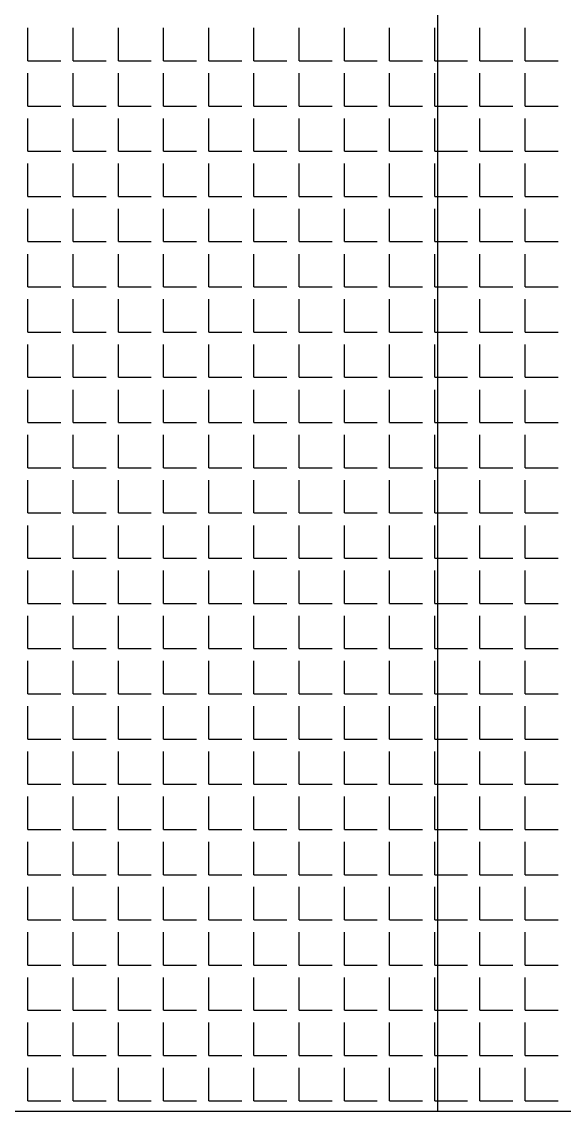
# Model space of a CAD drawing. Header units: millimetres. Extents: x -2063041 to -1932644, y 197605868 to 197643080.
# Drawn here: x -2046615.7 to -2046553.1, y 197626939.8 to 197627065.4 of the extents above; entities that cross this region are included whole.
import ezdxf

# ---------------------------------------------------------------- set-up
doc = ezdxf.new("R2010")
doc.units = ezdxf.units.MM
doc.layers.add('СКУД', color=7, linetype='Continuous')

msp = doc.modelspace()

# ---------------------------------------------------------------- linework, layer by layer
at = {"layer": 'СКУД', "color": 18, "true_color": 0x000000}
for p, q in [((-2046614.94, 197627060.88), (-2046614.94, 197627064.67)), ((-2046609.73, 197627060.88), (-2046609.73, 197627064.67)), ((-2046604.51, 197627060.88), (-2046604.51, 197627064.67)), ((-2046599.3, 197627060.88), (-2046599.3, 197627064.67)), ((-2046594.09, 197627060.88), (-2046594.09, 197627064.67)), ((-2046588.87, 197627060.88), (-2046588.87, 197627064.67)), ((-2046583.66, 197627060.88), (-2046583.66, 197627064.67)), ((-2046578.45, 197627060.88), (-2046578.45, 197627064.67)), ((-2046573.23, 197627060.88), (-2046573.23, 197627064.67)), ((-2046568.02, 197627060.88), (-2046568.02, 197627064.67)), ((-2046562.81, 197627060.88), (-2046562.81, 197627064.67)), ((-2046557.59, 197627060.88), (-2046557.59, 197627064.67)), ((-2046614.94, 197627060.88), (-2046611.15, 197627060.88)), ((-2046609.73, 197627060.88), (-2046605.93, 197627060.88)), ((-2046604.51, 197627060.88), (-2046600.72, 197627060.88)), ((-2046599.3, 197627060.88), (-2046595.51, 197627060.88)), ((-2046594.09, 197627060.88), (-2046590.29, 197627060.88)), ((-2046588.87, 197627060.88), (-2046585.08, 197627060.88)), ((-2046583.66, 197627060.88), (-2046579.87, 197627060.88)), ((-2046578.45, 197627060.88), (-2046574.65, 197627060.88)), ((-2046573.23, 197627060.88), (-2046569.44, 197627060.88)), ((-2046568.02, 197627060.88), (-2046567.69, 197627060.88)), ((-2046567.69, 197627060.88), (-2046564.23, 197627060.88)), ((-2046562.81, 197627060.88), (-2046559.01, 197627060.88)), ((-2046557.59, 197627060.88), (-2046553.8, 197627060.88)), ((-2046614.94, 197627055.67), (-2046614.94, 197627059.46)), ((-2046609.73, 197627055.67), (-2046609.73, 197627059.46)), ((-2046604.51, 197627055.67), (-2046604.51, 197627059.46)), ((-2046599.3, 197627055.67), (-2046599.3, 197627059.46)), ((-2046594.09, 197627055.67), (-2046594.09, 197627059.46)), ((-2046588.87, 197627055.67), (-2046588.87, 197627059.46)), ((-2046583.66, 197627055.67), (-2046583.66, 197627059.46)), ((-2046578.45, 197627055.67), (-2046578.45, 197627059.46)), ((-2046573.23, 197627055.67), (-2046573.23, 197627059.46)), ((-2046568.02, 197627055.67), (-2046568.02, 197627059.46)), ((-2046562.81, 197627055.67), (-2046562.81, 197627059.46)), ((-2046557.59, 197627055.67), (-2046557.59, 197627059.46)), ((-2046614.94, 197627055.67), (-2046611.15, 197627055.67)), ((-2046609.73, 197627055.67), (-2046605.93, 197627055.67)), ((-2046604.51, 197627055.67), (-2046600.72, 197627055.67)), ((-2046599.3, 197627055.67), (-2046595.51, 197627055.67)), ((-2046594.09, 197627055.67), (-2046590.29, 197627055.67)), ((-2046588.87, 197627055.67), (-2046585.08, 197627055.67)), ((-2046583.66, 197627055.67), (-2046579.87, 197627055.67)), ((-2046578.45, 197627055.67), (-2046574.65, 197627055.67)), ((-2046573.23, 197627055.67), (-2046569.44, 197627055.67)), ((-2046568.02, 197627055.67), (-2046567.69, 197627055.67)), ((-2046567.69, 197627055.67), (-2046564.23, 197627055.67)), ((-2046562.81, 197627055.67), (-2046559.01, 197627055.67)), ((-2046557.59, 197627055.67), (-2046553.8, 197627055.67)), ((-2046614.94, 197627050.45), (-2046614.94, 197627054.24)), ((-2046609.73, 197627050.45), (-2046609.73, 197627054.24)), ((-2046604.51, 197627050.45), (-2046604.51, 197627054.24)), ((-2046599.3, 197627050.45), (-2046599.3, 197627054.24)), ((-2046594.09, 197627050.45), (-2046594.09, 197627054.24)), ((-2046588.87, 197627050.45), (-2046588.87, 197627054.24)), ((-2046583.66, 197627050.45), (-2046583.66, 197627054.24)), ((-2046578.45, 197627050.45), (-2046578.45, 197627054.24)), ((-2046573.23, 197627050.45), (-2046573.23, 197627054.24)), ((-2046568.02, 197627050.45), (-2046568.02, 197627054.24)), ((-2046562.81, 197627050.45), (-2046562.81, 197627054.24)), ((-2046557.59, 197627050.45), (-2046557.59, 197627054.24)), ((-2046614.94, 197627050.45), (-2046611.15, 197627050.45)), ((-2046609.73, 197627050.45), (-2046605.93, 197627050.45)), ((-2046604.51, 197627050.45), (-2046600.72, 197627050.45)), ((-2046599.3, 197627050.45), (-2046595.51, 197627050.45)), ((-2046594.09, 197627050.45), (-2046590.29, 197627050.45)), ((-2046588.87, 197627050.45), (-2046585.08, 197627050.45)), ((-2046583.66, 197627050.45), (-2046579.87, 197627050.45)), ((-2046578.45, 197627050.45), (-2046574.65, 197627050.45)), ((-2046573.23, 197627050.45), (-2046569.44, 197627050.45)), ((-2046568.02, 197627050.45), (-2046567.69, 197627050.45)), ((-2046567.69, 197627050.45), (-2046564.23, 197627050.45)), ((-2046562.81, 197627050.45), (-2046559.01, 197627050.45)), ((-2046557.59, 197627050.45), (-2046553.8, 197627050.45)), ((-2046614.94, 197627045.24), (-2046614.94, 197627049.03)), ((-2046609.73, 197627045.24), (-2046609.73, 197627049.03)), ((-2046604.51, 197627045.24), (-2046604.51, 197627049.03)), ((-2046599.3, 197627045.24), (-2046599.3, 197627049.03)), ((-2046594.09, 197627045.24), (-2046594.09, 197627049.03)), ((-2046588.87, 197627045.24), (-2046588.87, 197627049.03)), ((-2046583.66, 197627045.24), (-2046583.66, 197627049.03)), ((-2046578.45, 197627045.24), (-2046578.45, 197627049.03)), ((-2046573.23, 197627045.24), (-2046573.23, 197627049.03)), ((-2046568.02, 197627045.24), (-2046568.02, 197627049.03)), ((-2046562.81, 197627045.24), (-2046562.81, 197627049.03)), ((-2046557.59, 197627045.24), (-2046557.59, 197627049.03)), ((-2046614.94, 197627045.24), (-2046611.15, 197627045.24)), ((-2046609.73, 197627045.24), (-2046605.93, 197627045.24)), ((-2046604.51, 197627045.24), (-2046600.72, 197627045.24)), ((-2046599.3, 197627045.24), (-2046595.51, 197627045.24)), ((-2046594.09, 197627045.24), (-2046590.29, 197627045.24)), ((-2046588.87, 197627045.24), (-2046585.08, 197627045.24)), ((-2046583.66, 197627045.24), (-2046579.87, 197627045.24)), ((-2046578.45, 197627045.24), (-2046574.65, 197627045.24)), ((-2046573.23, 197627045.24), (-2046569.44, 197627045.24)), ((-2046568.02, 197627045.24), (-2046567.69, 197627045.24)), ((-2046567.69, 197627045.24), (-2046564.23, 197627045.24)), ((-2046562.81, 197627045.24), (-2046559.01, 197627045.24)), ((-2046557.59, 197627045.24), (-2046553.8, 197627045.24)), ((-2046614.94, 197627040.03), (-2046614.94, 197627043.82)), ((-2046609.73, 197627040.03), (-2046609.73, 197627043.82)), ((-2046604.51, 197627040.03), (-2046604.51, 197627043.82)), ((-2046599.3, 197627040.03), (-2046599.3, 197627043.82)), ((-2046594.09, 197627040.03), (-2046594.09, 197627043.82)), ((-2046588.87, 197627040.03), (-2046588.87, 197627043.82)), ((-2046583.66, 197627040.03), (-2046583.66, 197627043.82)), ((-2046578.45, 197627040.03), (-2046578.45, 197627043.82)), ((-2046573.23, 197627040.03), (-2046573.23, 197627043.82)), ((-2046568.02, 197627040.03), (-2046568.02, 197627043.82)), ((-2046562.81, 197627040.03), (-2046562.81, 197627043.82)), ((-2046557.59, 197627040.03), (-2046557.59, 197627043.82)), ((-2046614.94, 197627040.03), (-2046611.15, 197627040.03)), ((-2046609.73, 197627040.03), (-2046605.93, 197627040.03)), ((-2046604.51, 197627040.03), (-2046600.72, 197627040.03)), ((-2046599.3, 197627040.03), (-2046595.51, 197627040.03)), ((-2046594.09, 197627040.03), (-2046590.29, 197627040.03)), ((-2046588.87, 197627040.03), (-2046585.08, 197627040.03)), ((-2046583.66, 197627040.03), (-2046579.87, 197627040.03)), ((-2046578.45, 197627040.03), (-2046574.65, 197627040.03)), ((-2046573.23, 197627040.03), (-2046569.44, 197627040.03)), ((-2046568.02, 197627040.03), (-2046567.69, 197627040.03)), ((-2046567.69, 197627040.03), (-2046564.23, 197627040.03)), ((-2046562.81, 197627040.03), (-2046559.01, 197627040.03)), ((-2046557.59, 197627040.03), (-2046553.8, 197627040.03)), ((-2046614.94, 197627034.81), (-2046614.94, 197627038.6)), ((-2046609.73, 197627034.81), (-2046609.73, 197627038.6)), ((-2046604.51, 197627034.81), (-2046604.51, 197627038.6)), ((-2046599.3, 197627034.81), (-2046599.3, 197627038.6)), ((-2046594.09, 197627034.81), (-2046594.09, 197627038.6)), ((-2046588.87, 197627034.81), (-2046588.87, 197627038.6)), ((-2046583.66, 197627034.81), (-2046583.66, 197627038.6)), ((-2046578.45, 197627034.81), (-2046578.45, 197627038.6)), ((-2046573.23, 197627034.81), (-2046573.23, 197627038.6)), ((-2046568.02, 197627034.81), (-2046568.02, 197627038.6)), ((-2046562.81, 197627034.81), (-2046562.81, 197627038.6)), ((-2046557.59, 197627034.81), (-2046557.59, 197627038.6)), ((-2046614.94, 197627034.81), (-2046611.15, 197627034.81)), ((-2046609.73, 197627034.81), (-2046605.93, 197627034.81)), ((-2046604.51, 197627034.81), (-2046600.72, 197627034.81)), ((-2046599.3, 197627034.81), (-2046595.51, 197627034.81)), ((-2046594.09, 197627034.81), (-2046590.29, 197627034.81)), ((-2046588.87, 197627034.81), (-2046585.08, 197627034.81)), ((-2046583.66, 197627034.81), (-2046579.87, 197627034.81)), ((-2046578.45, 197627034.81), (-2046574.65, 197627034.81)), ((-2046573.23, 197627034.81), (-2046569.44, 197627034.81)), ((-2046568.02, 197627034.81), (-2046567.69, 197627034.81)), ((-2046567.69, 197627034.81), (-2046564.23, 197627034.81)), ((-2046562.81, 197627034.81), (-2046559.01, 197627034.81)), ((-2046557.59, 197627034.81), (-2046553.8, 197627034.81)), ((-2046614.94, 197627029.6), (-2046614.94, 197627033.39)), ((-2046609.73, 197627029.6), (-2046609.73, 197627033.39)), ((-2046604.51, 197627029.6), (-2046604.51, 197627033.39)), ((-2046599.3, 197627029.6), (-2046599.3, 197627033.39)), ((-2046594.09, 197627029.6), (-2046594.09, 197627033.39)), ((-2046588.87, 197627029.6), (-2046588.87, 197627033.39)), ((-2046583.66, 197627029.6), (-2046583.66, 197627033.39)), ((-2046578.45, 197627029.6), (-2046578.45, 197627033.39)), ((-2046573.23, 197627029.6), (-2046573.23, 197627033.39)), ((-2046568.02, 197627029.6), (-2046568.02, 197627033.39)), ((-2046562.81, 197627029.6), (-2046562.81, 197627033.39)), ((-2046557.59, 197627029.6), (-2046557.59, 197627033.39)), ((-2046614.94, 197627029.6), (-2046611.15, 197627029.6)), ((-2046609.73, 197627029.6), (-2046605.93, 197627029.6)), ((-2046604.51, 197627029.6), (-2046600.72, 197627029.6)), ((-2046599.3, 197627029.6), (-2046595.51, 197627029.6)), ((-2046594.09, 197627029.6), (-2046590.29, 197627029.6)), ((-2046588.87, 197627029.6), (-2046585.08, 197627029.6)), ((-2046583.66, 197627029.6), (-2046579.87, 197627029.6)), ((-2046578.45, 197627029.6), (-2046574.65, 197627029.6)), ((-2046573.23, 197627029.6), (-2046569.44, 197627029.6)), ((-2046568.02, 197627029.6), (-2046567.69, 197627029.6)), ((-2046567.69, 197627029.6), (-2046564.23, 197627029.6)), ((-2046562.81, 197627029.6), (-2046559.01, 197627029.6)), ((-2046557.59, 197627029.6), (-2046553.8, 197627029.6)), ((-2046614.94, 197627024.39), (-2046614.94, 197627028.18)), ((-2046609.73, 197627024.39), (-2046609.73, 197627028.18)), ((-2046604.51, 197627024.39), (-2046604.51, 197627028.18)), ((-2046599.3, 197627024.39), (-2046599.3, 197627028.18)), ((-2046594.09, 197627024.39), (-2046594.09, 197627028.18)), ((-2046588.87, 197627024.39), (-2046588.87, 197627028.18)), ((-2046583.66, 197627024.39), (-2046583.66, 197627028.18)), ((-2046578.45, 197627024.39), (-2046578.45, 197627028.18)), ((-2046573.23, 197627024.39), (-2046573.23, 197627028.18)), ((-2046568.02, 197627024.39), (-2046568.02, 197627028.18)), ((-2046562.81, 197627024.39), (-2046562.81, 197627028.18)), ((-2046557.59, 197627024.39), (-2046557.59, 197627028.18)), ((-2046614.94, 197627024.39), (-2046611.15, 197627024.39)), ((-2046609.73, 197627024.39), (-2046605.93, 197627024.39)), ((-2046604.51, 197627024.39), (-2046600.72, 197627024.39)), ((-2046599.3, 197627024.39), (-2046595.51, 197627024.39)), ((-2046594.09, 197627024.39), (-2046590.29, 197627024.39)), ((-2046588.87, 197627024.39), (-2046585.08, 197627024.39)), ((-2046583.66, 197627024.39), (-2046579.87, 197627024.39)), ((-2046578.45, 197627024.39), (-2046574.65, 197627024.39)), ((-2046573.23, 197627024.39), (-2046569.44, 197627024.39)), ((-2046568.02, 197627024.39), (-2046567.69, 197627024.39)), ((-2046567.69, 197627024.39), (-2046564.23, 197627024.39)), ((-2046562.81, 197627024.39), (-2046559.01, 197627024.39)), ((-2046557.59, 197627024.39), (-2046553.8, 197627024.39)), ((-2046614.94, 197627019.17), (-2046614.94, 197627022.96)), ((-2046609.73, 197627019.17), (-2046609.73, 197627022.96)), ((-2046604.51, 197627019.17), (-2046604.51, 197627022.96)), ((-2046599.3, 197627019.17), (-2046599.3, 197627022.96)), ((-2046594.09, 197627019.17), (-2046594.09, 197627022.96)), ((-2046588.87, 197627019.17), (-2046588.87, 197627022.96)), ((-2046583.66, 197627019.17), (-2046583.66, 197627022.96)), ((-2046578.45, 197627019.17), (-2046578.45, 197627022.96)), ((-2046573.23, 197627019.17), (-2046573.23, 197627022.96)), ((-2046568.02, 197627019.17), (-2046568.02, 197627022.96)), ((-2046562.81, 197627019.17), (-2046562.81, 197627022.96)), ((-2046557.59, 197627019.17), (-2046557.59, 197627022.96)), ((-2046614.94, 197627019.17), (-2046611.15, 197627019.17)), ((-2046609.73, 197627019.17), (-2046605.93, 197627019.17)), ((-2046604.51, 197627019.17), (-2046600.72, 197627019.17)), ((-2046599.3, 197627019.17), (-2046595.51, 197627019.17)), ((-2046594.09, 197627019.17), (-2046590.29, 197627019.17)), ((-2046588.87, 197627019.17), (-2046585.08, 197627019.17)), ((-2046583.66, 197627019.17), (-2046579.87, 197627019.17)), ((-2046578.45, 197627019.17), (-2046574.65, 197627019.17)), ((-2046573.23, 197627019.17), (-2046569.44, 197627019.17)), ((-2046568.02, 197627019.17), (-2046567.69, 197627019.17)), ((-2046567.69, 197627019.17), (-2046564.23, 197627019.17)), ((-2046562.81, 197627019.17), (-2046559.01, 197627019.17)), ((-2046557.59, 197627019.17), (-2046553.8, 197627019.17)), ((-2046614.94, 197627013.96), (-2046614.94, 197627017.75)), ((-2046609.73, 197627013.96), (-2046609.73, 197627017.75)), ((-2046604.51, 197627013.96), (-2046604.51, 197627017.75)), ((-2046599.3, 197627013.96), (-2046599.3, 197627017.75)), ((-2046594.09, 197627013.96), (-2046594.09, 197627017.75)), ((-2046588.87, 197627013.96), (-2046588.87, 197627017.75)), ((-2046583.66, 197627013.96), (-2046583.66, 197627017.75)), ((-2046578.45, 197627013.96), (-2046578.45, 197627017.75)), ((-2046573.23, 197627013.96), (-2046573.23, 197627017.75)), ((-2046568.02, 197627013.96), (-2046568.02, 197627017.75)), ((-2046562.81, 197627013.96), (-2046562.81, 197627017.75)), ((-2046557.59, 197627013.96), (-2046557.59, 197627017.75)), ((-2046614.94, 197627013.96), (-2046611.15, 197627013.96)), ((-2046609.73, 197627013.96), (-2046605.93, 197627013.96)), ((-2046604.51, 197627013.96), (-2046600.72, 197627013.96)), ((-2046599.3, 197627013.96), (-2046595.51, 197627013.96)), ((-2046594.09, 197627013.96), (-2046590.29, 197627013.96)), ((-2046588.87, 197627013.96), (-2046585.08, 197627013.96)), ((-2046583.66, 197627013.96), (-2046579.87, 197627013.96)), ((-2046578.45, 197627013.96), (-2046574.65, 197627013.96)), ((-2046573.23, 197627013.96), (-2046569.44, 197627013.96)), ((-2046568.02, 197627013.96), (-2046567.69, 197627013.96)), ((-2046567.69, 197627013.96), (-2046564.23, 197627013.96)), ((-2046562.81, 197627013.96), (-2046559.01, 197627013.96)), ((-2046557.59, 197627013.96), (-2046553.8, 197627013.96)), ((-2046614.94, 197627008.75), (-2046614.94, 197627012.54)), ((-2046609.73, 197627008.75), (-2046609.73, 197627012.54)), ((-2046604.51, 197627008.75), (-2046604.51, 197627012.54)), ((-2046599.3, 197627008.75), (-2046599.3, 197627012.54)), ((-2046594.09, 197627008.75), (-2046594.09, 197627012.54)), ((-2046588.87, 197627008.75), (-2046588.87, 197627012.54)), ((-2046583.66, 197627008.75), (-2046583.66, 197627012.54)), ((-2046578.45, 197627008.75), (-2046578.45, 197627012.54)), ((-2046573.23, 197627008.75), (-2046573.23, 197627012.54)), ((-2046568.02, 197627008.75), (-2046568.02, 197627012.54)), ((-2046562.81, 197627008.75), (-2046562.81, 197627012.54)), ((-2046557.59, 197627008.75), (-2046557.59, 197627012.54)), ((-2046614.94, 197627008.75), (-2046611.15, 197627008.75)), ((-2046609.73, 197627008.75), (-2046605.93, 197627008.75)), ((-2046604.51, 197627008.75), (-2046600.72, 197627008.75)), ((-2046599.3, 197627008.75), (-2046595.51, 197627008.75)), ((-2046594.09, 197627008.75), (-2046590.29, 197627008.75)), ((-2046588.87, 197627008.75), (-2046585.08, 197627008.75)), ((-2046583.66, 197627008.75), (-2046579.87, 197627008.75)), ((-2046578.45, 197627008.75), (-2046574.65, 197627008.75)), ((-2046573.23, 197627008.75), (-2046569.44, 197627008.75)), ((-2046568.02, 197627008.75), (-2046567.69, 197627008.75)), ((-2046567.69, 197627008.75), (-2046564.23, 197627008.75)), ((-2046562.81, 197627008.75), (-2046559.01, 197627008.75)), ((-2046557.59, 197627008.75), (-2046553.8, 197627008.75)), ((-2046614.94, 197627003.53), (-2046614.94, 197627007.32)), ((-2046609.73, 197627003.53), (-2046609.73, 197627007.32)), ((-2046604.51, 197627003.53), (-2046604.51, 197627007.32)), ((-2046599.3, 197627003.53), (-2046599.3, 197627007.32)), ((-2046594.09, 197627003.53), (-2046594.09, 197627007.32)), ((-2046588.87, 197627003.53), (-2046588.87, 197627007.32)), ((-2046583.66, 197627003.53), (-2046583.66, 197627007.32)), ((-2046578.45, 197627003.53), (-2046578.45, 197627007.32)), ((-2046573.23, 197627003.53), (-2046573.23, 197627007.32)), ((-2046568.02, 197627003.53), (-2046568.02, 197627007.32)), ((-2046562.81, 197627003.53), (-2046562.81, 197627007.32)), ((-2046557.59, 197627003.53), (-2046557.59, 197627007.32)), ((-2046614.94, 197627003.53), (-2046611.15, 197627003.53)), ((-2046609.73, 197627003.53), (-2046605.93, 197627003.53)), ((-2046604.51, 197627003.53), (-2046600.72, 197627003.53)), ((-2046599.3, 197627003.53), (-2046595.51, 197627003.53)), ((-2046594.09, 197627003.53), (-2046590.29, 197627003.53)), ((-2046588.87, 197627003.53), (-2046585.08, 197627003.53)), ((-2046583.66, 197627003.53), (-2046579.87, 197627003.53)), ((-2046578.45, 197627003.53), (-2046574.65, 197627003.53)), ((-2046573.23, 197627003.53), (-2046569.44, 197627003.53)), ((-2046568.02, 197627003.53), (-2046567.69, 197627003.53)), ((-2046567.69, 197627003.53), (-2046564.23, 197627003.53)), ((-2046562.81, 197627003.53), (-2046559.01, 197627003.53)), ((-2046557.59, 197627003.53), (-2046553.8, 197627003.53)), ((-2046614.94, 197626998.32), (-2046614.94, 197627002.11)), ((-2046609.73, 197626998.32), (-2046609.73, 197627002.11)), ((-2046604.51, 197626998.32), (-2046604.51, 197627002.11)), ((-2046599.3, 197626998.32), (-2046599.3, 197627002.11)), ((-2046594.09, 197626998.32), (-2046594.09, 197627002.11)), ((-2046588.87, 197626998.32), (-2046588.87, 197627002.11)), ((-2046583.66, 197626998.32), (-2046583.66, 197627002.11)), ((-2046578.45, 197626998.32), (-2046578.45, 197627002.11)), ((-2046573.23, 197626998.32), (-2046573.23, 197627002.11)), ((-2046568.02, 197626998.32), (-2046568.02, 197627002.11)), ((-2046562.81, 197626998.32), (-2046562.81, 197627002.11)), ((-2046557.59, 197626998.32), (-2046557.59, 197627002.11)), ((-2046614.94, 197626998.32), (-2046611.15, 197626998.32)), ((-2046609.73, 197626998.32), (-2046605.93, 197626998.32)), ((-2046604.51, 197626998.32), (-2046600.72, 197626998.32)), ((-2046599.3, 197626998.32), (-2046595.51, 197626998.32)), ((-2046594.09, 197626998.32), (-2046590.29, 197626998.32)), ((-2046588.87, 197626998.32), (-2046585.08, 197626998.32)), ((-2046583.66, 197626998.32), (-2046579.87, 197626998.32)), ((-2046578.45, 197626998.32), (-2046574.65, 197626998.32)), ((-2046573.23, 197626998.32), (-2046569.44, 197626998.32)), ((-2046568.02, 197626998.32), (-2046567.69, 197626998.32)), ((-2046567.69, 197626998.32), (-2046564.23, 197626998.32)), ((-2046562.81, 197626998.32), (-2046559.01, 197626998.32)), ((-2046557.59, 197626998.32), (-2046553.8, 197626998.32)), ((-2046614.94, 197626993.11), (-2046614.94, 197626996.9)), ((-2046609.73, 197626993.11), (-2046609.73, 197626996.9)), ((-2046604.51, 197626993.11), (-2046604.51, 197626996.9)), ((-2046599.3, 197626993.11), (-2046599.3, 197626996.9)), ((-2046594.09, 197626993.11), (-2046594.09, 197626996.9)), ((-2046588.87, 197626993.11), (-2046588.87, 197626996.9)), ((-2046583.66, 197626993.11), (-2046583.66, 197626996.9)), ((-2046578.45, 197626993.11), (-2046578.45, 197626996.9)), ((-2046573.23, 197626993.11), (-2046573.23, 197626996.9)), ((-2046568.02, 197626993.11), (-2046568.02, 197626996.9)), ((-2046562.81, 197626993.11), (-2046562.81, 197626996.9)), ((-2046557.59, 197626993.11), (-2046557.59, 197626996.9)), ((-2046614.94, 197626993.11), (-2046611.15, 197626993.11)), ((-2046609.73, 197626993.11), (-2046605.93, 197626993.11)), ((-2046604.51, 197626993.11), (-2046600.72, 197626993.11)), ((-2046599.3, 197626993.11), (-2046595.51, 197626993.11)), ((-2046594.09, 197626993.11), (-2046590.29, 197626993.11)), ((-2046588.87, 197626993.11), (-2046585.08, 197626993.11)), ((-2046583.66, 197626993.11), (-2046579.87, 197626993.11)), ((-2046578.45, 197626993.11), (-2046574.65, 197626993.11)), ((-2046573.23, 197626993.11), (-2046569.44, 197626993.11)), ((-2046568.02, 197626993.11), (-2046567.69, 197626993.11)), ((-2046567.69, 197626993.11), (-2046564.23, 197626993.11)), ((-2046562.81, 197626993.11), (-2046559.01, 197626993.11)), ((-2046557.59, 197626993.11), (-2046553.8, 197626993.11)), ((-2046614.94, 197626987.89), (-2046614.94, 197626991.68)), ((-2046609.73, 197626987.89), (-2046609.73, 197626991.68)), ((-2046604.51, 197626987.89), (-2046604.51, 197626991.68)), ((-2046599.3, 197626987.89), (-2046599.3, 197626991.68)), ((-2046594.09, 197626987.89), (-2046594.09, 197626991.68)), ((-2046588.87, 197626987.89), (-2046588.87, 197626991.68)), ((-2046583.66, 197626987.89), (-2046583.66, 197626991.68)), ((-2046578.45, 197626987.89), (-2046578.45, 197626991.68)), ((-2046573.23, 197626987.89), (-2046573.23, 197626991.68)), ((-2046568.02, 197626987.89), (-2046568.02, 197626991.68)), ((-2046562.81, 197626987.89), (-2046562.81, 197626991.68)), ((-2046557.59, 197626987.89), (-2046557.59, 197626991.68)), ((-2046614.94, 197626987.89), (-2046611.15, 197626987.89)), ((-2046609.73, 197626987.89), (-2046605.93, 197626987.89)), ((-2046604.51, 197626987.89), (-2046600.72, 197626987.89)), ((-2046599.3, 197626987.89), (-2046595.51, 197626987.89)), ((-2046594.09, 197626987.89), (-2046590.29, 197626987.89)), ((-2046588.87, 197626987.89), (-2046585.08, 197626987.89)), ((-2046583.66, 197626987.89), (-2046579.87, 197626987.89)), ((-2046578.45, 197626987.89), (-2046574.65, 197626987.89)), ((-2046573.23, 197626987.89), (-2046569.44, 197626987.89)), ((-2046568.02, 197626987.89), (-2046567.69, 197626987.89)), ((-2046567.69, 197626987.89), (-2046564.23, 197626987.89)), ((-2046562.81, 197626987.89), (-2046559.01, 197626987.89)), ((-2046557.59, 197626987.89), (-2046553.8, 197626987.89)), ((-2046614.94, 197626982.68), (-2046614.94, 197626986.47)), ((-2046609.73, 197626982.68), (-2046609.73, 197626986.47)), ((-2046604.51, 197626982.68), (-2046604.51, 197626986.47)), ((-2046599.3, 197626982.68), (-2046599.3, 197626986.47)), ((-2046594.09, 197626982.68), (-2046594.09, 197626986.47)), ((-2046588.87, 197626982.68), (-2046588.87, 197626986.47)), ((-2046583.66, 197626982.68), (-2046583.66, 197626986.47)), ((-2046578.45, 197626982.68), (-2046578.45, 197626986.47)), ((-2046573.23, 197626982.68), (-2046573.23, 197626986.47)), ((-2046568.02, 197626982.68), (-2046568.02, 197626986.47)), ((-2046562.81, 197626982.68), (-2046562.81, 197626986.47)), ((-2046557.59, 197626982.68), (-2046557.59, 197626986.47)), ((-2046614.94, 197626982.68), (-2046611.15, 197626982.68)), ((-2046609.73, 197626982.68), (-2046605.93, 197626982.68)), ((-2046604.51, 197626982.68), (-2046600.72, 197626982.68)), ((-2046599.3, 197626982.68), (-2046595.51, 197626982.68)), ((-2046594.09, 197626982.68), (-2046590.29, 197626982.68)), ((-2046588.87, 197626982.68), (-2046585.08, 197626982.68)), ((-2046583.66, 197626982.68), (-2046579.87, 197626982.68)), ((-2046578.45, 197626982.68), (-2046574.65, 197626982.68)), ((-2046573.23, 197626982.68), (-2046569.44, 197626982.68)), ((-2046568.02, 197626982.68), (-2046567.69, 197626982.68)), ((-2046567.69, 197626982.68), (-2046564.23, 197626982.68)), ((-2046562.81, 197626982.68), (-2046559.01, 197626982.68)), ((-2046557.59, 197626982.68), (-2046553.8, 197626982.68)), ((-2046614.94, 197626977.47), (-2046614.94, 197626981.26)), ((-2046609.73, 197626977.47), (-2046609.73, 197626981.26)), ((-2046604.51, 197626977.47), (-2046604.51, 197626981.26)), ((-2046599.3, 197626977.47), (-2046599.3, 197626981.26)), ((-2046594.09, 197626977.47), (-2046594.09, 197626981.26)), ((-2046588.87, 197626977.47), (-2046588.87, 197626981.26)), ((-2046583.66, 197626977.47), (-2046583.66, 197626981.26)), ((-2046578.45, 197626977.47), (-2046578.45, 197626981.26)), ((-2046573.23, 197626977.47), (-2046573.23, 197626981.26)), ((-2046568.02, 197626977.47), (-2046568.02, 197626981.26)), ((-2046562.81, 197626977.47), (-2046562.81, 197626981.26)), ((-2046557.59, 197626977.47), (-2046557.59, 197626981.26)), ((-2046614.94, 197626977.47), (-2046611.15, 197626977.47)), ((-2046609.73, 197626977.47), (-2046605.93, 197626977.47)), ((-2046604.51, 197626977.47), (-2046600.72, 197626977.47)), ((-2046599.3, 197626977.47), (-2046595.51, 197626977.47)), ((-2046594.09, 197626977.47), (-2046590.29, 197626977.47)), ((-2046588.87, 197626977.47), (-2046585.08, 197626977.47)), ((-2046583.66, 197626977.47), (-2046579.87, 197626977.47)), ((-2046578.45, 197626977.47), (-2046574.65, 197626977.47)), ((-2046573.23, 197626977.47), (-2046569.44, 197626977.47)), ((-2046568.02, 197626977.47), (-2046567.69, 197626977.47)), ((-2046567.69, 197626977.47), (-2046564.23, 197626977.47)), ((-2046562.81, 197626977.47), (-2046559.01, 197626977.47)), ((-2046557.59, 197626977.47), (-2046553.8, 197626977.47)), ((-2046614.94, 197626972.25), (-2046614.94, 197626976.04)), ((-2046609.73, 197626972.25), (-2046609.73, 197626976.04)), ((-2046604.51, 197626972.25), (-2046604.51, 197626976.04)), ((-2046599.3, 197626972.25), (-2046599.3, 197626976.04)), ((-2046594.09, 197626972.25), (-2046594.09, 197626976.04)), ((-2046588.87, 197626972.25), (-2046588.87, 197626976.04)), ((-2046583.66, 197626972.25), (-2046583.66, 197626976.04)), ((-2046578.45, 197626972.25), (-2046578.45, 197626976.04)), ((-2046573.23, 197626972.25), (-2046573.23, 197626976.04)), ((-2046568.02, 197626972.25), (-2046568.02, 197626976.04)), ((-2046562.81, 197626972.25), (-2046562.81, 197626976.04)), ((-2046557.59, 197626972.25), (-2046557.59, 197626976.04)), ((-2046614.94, 197626972.25), (-2046611.15, 197626972.25)), ((-2046609.73, 197626972.25), (-2046605.93, 197626972.25)), ((-2046604.51, 197626972.25), (-2046600.72, 197626972.25)), ((-2046599.3, 197626972.25), (-2046595.51, 197626972.25)), ((-2046594.09, 197626972.25), (-2046590.29, 197626972.25)), ((-2046588.87, 197626972.25), (-2046585.08, 197626972.25)), ((-2046583.66, 197626972.25), (-2046579.87, 197626972.25)), ((-2046578.45, 197626972.25), (-2046574.65, 197626972.25)), ((-2046573.23, 197626972.25), (-2046569.44, 197626972.25)), ((-2046568.02, 197626972.25), (-2046567.69, 197626972.25)), ((-2046567.69, 197626972.25), (-2046564.23, 197626972.25)), ((-2046562.81, 197626972.25), (-2046559.01, 197626972.25)), ((-2046557.59, 197626972.25), (-2046553.8, 197626972.25)), ((-2046614.94, 197626967.04), (-2046614.94, 197626970.83)), ((-2046609.73, 197626967.04), (-2046609.73, 197626970.83)), ((-2046604.51, 197626967.04), (-2046604.51, 197626970.83)), ((-2046599.3, 197626967.04), (-2046599.3, 197626970.83)), ((-2046594.09, 197626967.04), (-2046594.09, 197626970.83)), ((-2046588.87, 197626967.04), (-2046588.87, 197626970.83)), ((-2046583.66, 197626967.04), (-2046583.66, 197626970.83)), ((-2046578.45, 197626967.04), (-2046578.45, 197626970.83)), ((-2046573.23, 197626967.04), (-2046573.23, 197626970.83)), ((-2046568.02, 197626967.04), (-2046568.02, 197626970.83)), ((-2046562.81, 197626967.04), (-2046562.81, 197626970.83)), ((-2046557.59, 197626967.04), (-2046557.59, 197626970.83)), ((-2046614.94, 197626967.04), (-2046611.15, 197626967.04)), ((-2046609.73, 197626967.04), (-2046605.93, 197626967.04)), ((-2046604.51, 197626967.04), (-2046600.72, 197626967.04)), ((-2046599.3, 197626967.04), (-2046595.51, 197626967.04)), ((-2046594.09, 197626967.04), (-2046590.29, 197626967.04)), ((-2046588.87, 197626967.04), (-2046585.08, 197626967.04)), ((-2046583.66, 197626967.04), (-2046579.87, 197626967.04)), ((-2046578.45, 197626967.04), (-2046574.65, 197626967.04)), ((-2046573.23, 197626967.04), (-2046569.44, 197626967.04)), ((-2046568.02, 197626967.04), (-2046567.69, 197626967.04)), ((-2046567.69, 197626967.04), (-2046564.23, 197626967.04)), ((-2046562.81, 197626967.04), (-2046559.01, 197626967.04)), ((-2046557.59, 197626967.04), (-2046553.8, 197626967.04)), ((-2046614.94, 197626961.83), (-2046614.94, 197626965.62)), ((-2046609.73, 197626961.83), (-2046609.73, 197626965.62)), ((-2046604.51, 197626961.83), (-2046604.51, 197626965.62)), ((-2046599.3, 197626961.83), (-2046599.3, 197626965.62)), ((-2046594.09, 197626961.83), (-2046594.09, 197626965.62)), ((-2046588.87, 197626961.83), (-2046588.87, 197626965.62)), ((-2046583.66, 197626961.83), (-2046583.66, 197626965.62)), ((-2046578.45, 197626961.83), (-2046578.45, 197626965.62)), ((-2046573.23, 197626961.83), (-2046573.23, 197626965.62)), ((-2046568.02, 197626961.83), (-2046568.02, 197626965.62)), ((-2046562.81, 197626961.83), (-2046562.81, 197626965.62)), ((-2046557.59, 197626961.83), (-2046557.59, 197626965.62)), ((-2046614.94, 197626961.83), (-2046611.15, 197626961.83)), ((-2046609.73, 197626961.83), (-2046605.93, 197626961.83)), ((-2046604.51, 197626961.83), (-2046600.72, 197626961.83)), ((-2046599.3, 197626961.83), (-2046595.51, 197626961.83)), ((-2046594.09, 197626961.83), (-2046590.29, 197626961.83)), ((-2046588.87, 197626961.83), (-2046585.08, 197626961.83)), ((-2046583.66, 197626961.83), (-2046579.87, 197626961.83)), ((-2046578.45, 197626961.83), (-2046574.65, 197626961.83)), ((-2046573.23, 197626961.83), (-2046569.44, 197626961.83)), ((-2046568.02, 197626961.83), (-2046567.69, 197626961.83)), ((-2046567.69, 197626961.83), (-2046564.23, 197626961.83)), ((-2046562.81, 197626961.83), (-2046559.01, 197626961.83)), ((-2046557.59, 197626961.83), (-2046553.8, 197626961.83)), ((-2046614.94, 197626956.61), (-2046614.94, 197626960.4)), ((-2046609.73, 197626956.61), (-2046609.73, 197626960.4)), ((-2046604.51, 197626956.61), (-2046604.51, 197626960.4)), ((-2046599.3, 197626956.61), (-2046599.3, 197626960.4)), ((-2046594.09, 197626956.61), (-2046594.09, 197626960.4)), ((-2046588.87, 197626956.61), (-2046588.87, 197626960.4)), ((-2046583.66, 197626956.61), (-2046583.66, 197626960.4)), ((-2046578.45, 197626956.61), (-2046578.45, 197626960.4)), ((-2046573.23, 197626956.61), (-2046573.23, 197626960.4)), ((-2046568.02, 197626956.61), (-2046568.02, 197626960.4)), ((-2046562.81, 197626956.61), (-2046562.81, 197626960.4)), ((-2046557.59, 197626956.61), (-2046557.59, 197626960.4)), ((-2046614.94, 197626956.61), (-2046611.15, 197626956.61)), ((-2046609.73, 197626956.61), (-2046605.93, 197626956.61)), ((-2046604.51, 197626956.61), (-2046600.72, 197626956.61)), ((-2046599.3, 197626956.61), (-2046595.51, 197626956.61)), ((-2046594.09, 197626956.61), (-2046590.29, 197626956.61)), ((-2046588.87, 197626956.61), (-2046585.08, 197626956.61)), ((-2046583.66, 197626956.61), (-2046579.87, 197626956.61)), ((-2046578.45, 197626956.61), (-2046574.65, 197626956.61)), ((-2046573.23, 197626956.61), (-2046569.44, 197626956.61)), ((-2046568.02, 197626956.61), (-2046567.69, 197626956.61)), ((-2046567.69, 197626956.61), (-2046564.23, 197626956.61)), ((-2046562.81, 197626956.61), (-2046559.01, 197626956.61)), ((-2046557.59, 197626956.61), (-2046553.8, 197626956.61)), ((-2046614.94, 197626951.4), (-2046614.94, 197626955.19)), ((-2046609.73, 197626951.4), (-2046609.73, 197626955.19)), ((-2046604.51, 197626951.4), (-2046604.51, 197626955.19)), ((-2046599.3, 197626951.4), (-2046599.3, 197626955.19)), ((-2046594.09, 197626951.4), (-2046594.09, 197626955.19)), ((-2046588.87, 197626951.4), (-2046588.87, 197626955.19)), ((-2046583.66, 197626951.4), (-2046583.66, 197626955.19)), ((-2046578.45, 197626951.4), (-2046578.45, 197626955.19)), ((-2046573.23, 197626951.4), (-2046573.23, 197626955.19)), ((-2046568.02, 197626951.4), (-2046568.02, 197626955.19)), ((-2046562.81, 197626951.4), (-2046562.81, 197626955.19)), ((-2046557.59, 197626951.4), (-2046557.59, 197626955.19)), ((-2046614.94, 197626951.4), (-2046611.15, 197626951.4)), ((-2046609.73, 197626951.4), (-2046605.93, 197626951.4)), ((-2046604.51, 197626951.4), (-2046600.72, 197626951.4)), ((-2046599.3, 197626951.4), (-2046595.51, 197626951.4)), ((-2046594.09, 197626951.4), (-2046590.29, 197626951.4)), ((-2046588.87, 197626951.4), (-2046585.08, 197626951.4)), ((-2046583.66, 197626951.4), (-2046579.87, 197626951.4)), ((-2046578.45, 197626951.4), (-2046574.65, 197626951.4)), ((-2046573.23, 197626951.4), (-2046569.44, 197626951.4)), ((-2046568.02, 197626951.4), (-2046567.69, 197626951.4)), ((-2046567.69, 197626951.4), (-2046564.23, 197626951.4)), ((-2046562.81, 197626951.4), (-2046559.01, 197626951.4)), ((-2046557.59, 197626951.4), (-2046553.8, 197626951.4)), ((-2046614.94, 197626946.18), (-2046614.94, 197626949.98)), ((-2046609.73, 197626946.18), (-2046609.73, 197626949.98)), ((-2046604.51, 197626946.18), (-2046604.51, 197626949.98)), ((-2046599.3, 197626946.18), (-2046599.3, 197626949.98)), ((-2046594.09, 197626946.18), (-2046594.09, 197626949.98)), ((-2046588.87, 197626946.18), (-2046588.87, 197626949.98)), ((-2046583.66, 197626946.18), (-2046583.66, 197626949.98)), ((-2046578.45, 197626946.18), (-2046578.45, 197626949.98)), ((-2046573.23, 197626946.18), (-2046573.23, 197626949.98)), ((-2046568.02, 197626946.18), (-2046568.02, 197626949.98)), ((-2046562.81, 197626946.18), (-2046562.81, 197626949.98)), ((-2046557.59, 197626946.18), (-2046557.59, 197626949.98)), ((-2046614.94, 197626946.18), (-2046611.15, 197626946.18)), ((-2046609.73, 197626946.18), (-2046605.93, 197626946.18)), ((-2046604.51, 197626946.18), (-2046600.72, 197626946.18)), ((-2046599.3, 197626946.18), (-2046595.51, 197626946.18)), ((-2046594.09, 197626946.18), (-2046590.29, 197626946.18)), ((-2046588.87, 197626946.18), (-2046585.08, 197626946.18)), ((-2046583.66, 197626946.18), (-2046579.87, 197626946.18)), ((-2046578.45, 197626946.18), (-2046574.65, 197626946.18)), ((-2046573.23, 197626946.18), (-2046569.44, 197626946.18)), ((-2046568.02, 197626946.18), (-2046567.69, 197626946.18)), ((-2046567.69, 197626946.18), (-2046564.23, 197626946.18)), ((-2046562.81, 197626946.18), (-2046559.01, 197626946.18)), ((-2046557.59, 197626946.18), (-2046553.8, 197626946.18)), ((-2046614.94, 197626940.97), (-2046614.94, 197626944.76)), ((-2046609.73, 197626940.97), (-2046609.73, 197626944.76)), ((-2046604.51, 197626940.97), (-2046604.51, 197626944.76)), ((-2046599.3, 197626940.97), (-2046599.3, 197626944.76)), ((-2046594.09, 197626940.97), (-2046594.09, 197626944.76)), ((-2046588.87, 197626940.97), (-2046588.87, 197626944.76)), ((-2046583.66, 197626940.97), (-2046583.66, 197626944.76)), ((-2046578.45, 197626940.97), (-2046578.45, 197626944.76)), ((-2046573.23, 197626940.97), (-2046573.23, 197626944.76)), ((-2046568.02, 197626940.97), (-2046568.02, 197626944.76)), ((-2046562.81, 197626940.97), (-2046562.81, 197626944.76)), ((-2046557.59, 197626940.97), (-2046557.59, 197626944.76)), ((-2046614.94, 197626940.97), (-2046611.15, 197626940.97)), ((-2046609.73, 197626940.97), (-2046605.93, 197626940.97)), ((-2046604.51, 197626940.97), (-2046600.72, 197626940.97)), ((-2046599.3, 197626940.97), (-2046595.51, 197626940.97)), ((-2046594.09, 197626940.97), (-2046590.29, 197626940.97)), ((-2046588.87, 197626940.97), (-2046585.08, 197626940.97)), ((-2046583.66, 197626940.97), (-2046579.87, 197626940.97)), ((-2046578.45, 197626940.97), (-2046574.65, 197626940.97)), ((-2046573.23, 197626940.97), (-2046569.44, 197626940.97)), ((-2046568.02, 197626940.97), (-2046567.69, 197626940.97)), ((-2046567.69, 197626940.97), (-2046564.23, 197626940.97)), ((-2046562.81, 197626940.97), (-2046559.01, 197626940.97)), ((-2046557.59, 197626940.97), (-2046553.8, 197626940.97))]:
    msp.add_line(p, q, dxfattribs=at)
for points in [[(-2046567.69, 197627118.74), (-2046567.69, 197626939.77)], [(-2048041.77, 197626939.77), (-2046455.74, 197626939.77)]]:
    msp.add_lwpolyline(points, dxfattribs=at)

doc.saveas('drawing.dxf')
